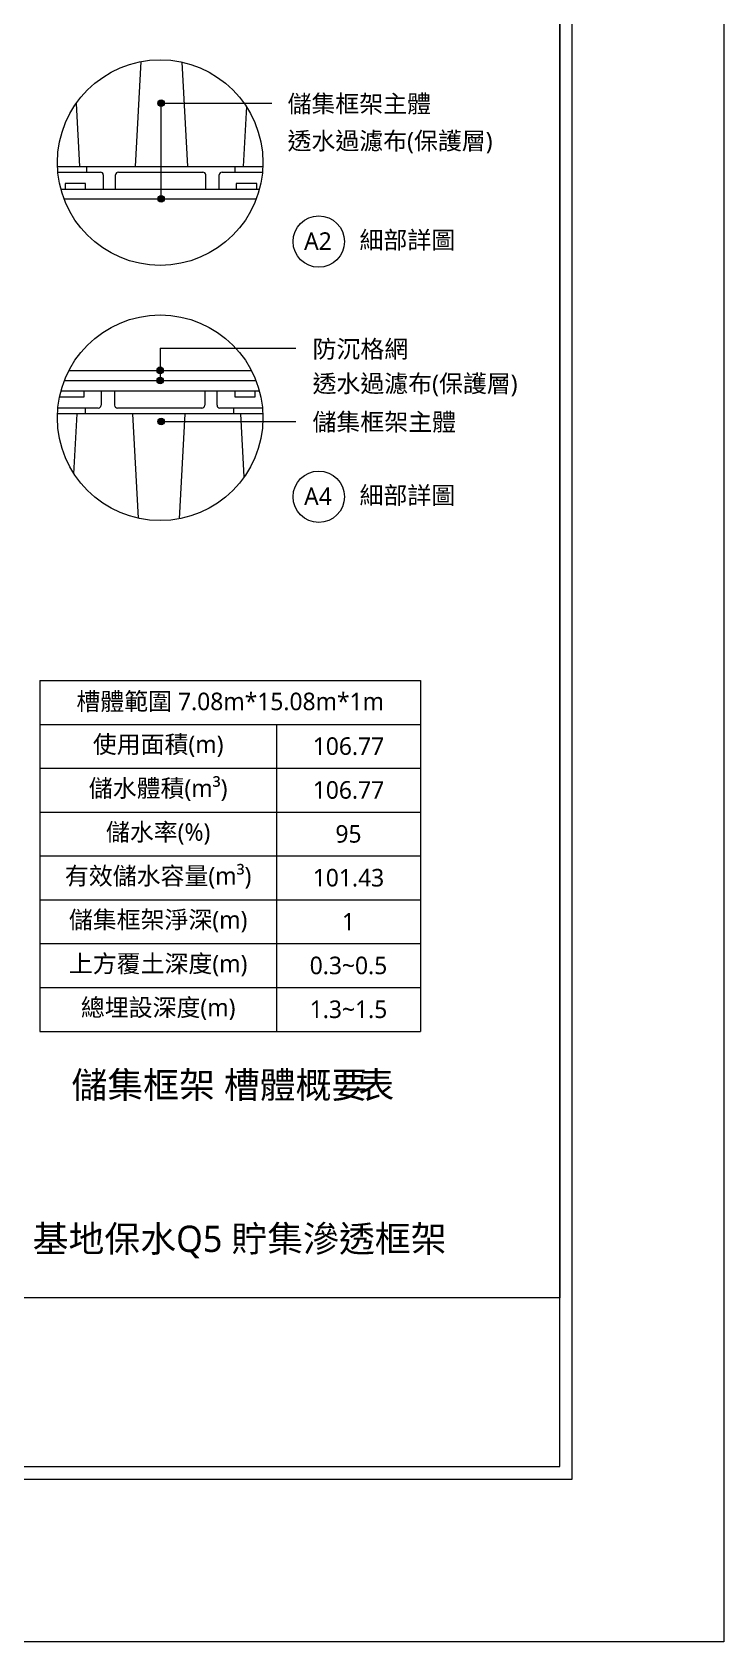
# Model space of a CAD drawing. Header units: millimetres. Extents: x 5208 to 9408, y 10 to 2980.
# Drawn here: x 8619 to 9408, y 10 to 1845 of the extents above; entities that cross this region are included whole.
import ezdxf

# ---------------------------------------------------------------- set-up
doc = ezdxf.new("R2010")
doc.units = ezdxf.units.MM
doc.styles.add('微軟正黑體-20', font='Microsoft JhengHei.ttf', dxfattribs={"height": 20})
doc.styles.add('微軟正黑體-30', font='Microsoft JhengHei.ttf', dxfattribs={"height": 30})

msp = doc.modelspace()

# ---------------------------------------------------------------- hatches: boundary and pattern name
at = {"lineweight": 5}
h = msp.add_hatch(color=256, dxfattribs=at)
h.dxf.hatch_style = 1
h.paths.add_polyline_path([(8762, 1764.1, 1), (8769.6, 1764.1, 1)])
h = msp.add_hatch(color=256, dxfattribs=at)
h.dxf.hatch_style = 1
h.paths.add_polyline_path([(8762, 1655, 1), (8769.6, 1655, 1)])
h = msp.add_hatch(color=256, dxfattribs=at)
h.dxf.hatch_style = 1
h.paths.add_polyline_path([(8760.9, 1459.5, 1), (8768.5, 1459.5, 1)])
h = msp.add_hatch(color=256, dxfattribs=at)
h.dxf.hatch_style = 1
h.paths.add_polyline_path([(8760.9, 1448, 1), (8768.5, 1448, 1)])
h = msp.add_hatch(color=256, dxfattribs=at)
h.dxf.hatch_style = 1
h.paths.add_polyline_path([(8762, 1401.3, 1), (8769.6, 1401.3, 1)])

# ---------------------------------------------------------------- linework, layer by layer
for p, q in [((9407.7, 2980.1, 163.2), (9407.7, 10.1, 163.2)), ((9220.6, 2781.3, 163.2), (9220.6, 402.1, 163.2)), ((9220.6, 209.8, 163.2), (9220.6, 2781.3, 163.2)), ((8742.5, 1811.6), (8736.2, 1692)), ((8789.5, 1811), (8795.8, 1692)), ((8668.8, 1763.9), (8672.6, 1692)), ((8765.8, 1764.1), (8891.9, 1764.1)), ((8765.8, 1654.6), (8765.8, 1764.1)), ((8863, 1760.3), (8859.4, 1692)), ((8647.5, 1692), (8881.9, 1692)), ((8680.8, 1691.9), (8680.8, 1685.5)), ((8850, 1692), (8850, 1685.5)), ((8648, 1685.5), (8696.6, 1685.5)), ((8679.7, 1672.6), (8656.2, 1672.6)), ((8656.2, 1672.6), (8656.2, 1666)), ((8679.7, 1666), (8679.7, 1672.6)), ((8699.9, 1666), (8699.9, 1682.3)), ((8713.8, 1666), (8713.8, 1682.3)), ((8717, 1685.5), (8813.4, 1685.5)), ((8816.7, 1666), (8816.7, 1682.3)), ((8832, 1666), (8832, 1682.3)), ((8835.3, 1685.5), (8881.4, 1685.5)), ((8874.9, 1672.6), (8851.4, 1672.6)), ((8851.4, 1672.6), (8851.4, 1666)), ((8874.9, 1666), (8874.9, 1672.6)), ((8651.5, 1666), (8874.9, 1666)), ((8874.2, 1654.6), (8655.2, 1654.6)), ((8656.2, 1666), (8679.7, 1666)), ((8851.4, 1666), (8874.9, 1666)), ((8874.9, 1666), (8877.9, 1666)), ((8764.7, 1484.7), (8764.7, 1448)), ((8764.7, 1484.7), (8919.3, 1484.7)), ((8660.6, 1459.5), (8868.8, 1459.5)), ((8877.9, 1435.9), (8651.5, 1435.9)), ((8678, 1435.9), (8654.5, 1435.9)), ((8655.4, 1448), (8874, 1448)), ((8678, 1429.4), (8678, 1435.9)), ((8697.4, 1435.9), (8697.4, 1419.7)), ((8712.7, 1435.9), (8712.7, 1419.7)), ((8815.6, 1435.9), (8815.6, 1419.7)), ((8829.5, 1435.9), (8829.5, 1419.7)), ((8873.2, 1435.9), (8849.7, 1435.9)), ((8849.7, 1435.9), (8849.7, 1429.4)), ((8873.2, 1429.4), (8873.2, 1435.9)), ((8694.1, 1416.5), (8648, 1416.5)), ((8649.9, 1429.4), (8678, 1429.4)), ((8679.4, 1410), (8679.4, 1416.4)), ((8812.3, 1416.5), (8716, 1416.5)), ((8881.4, 1416.5), (8832.8, 1416.5)), ((8848.6, 1410.1), (8848.6, 1416.4)), ((8849.7, 1429.4), (8873.2, 1429.4)), ((8881.9, 1410), (8647.5, 1410)), ((8666.4, 1341.6), (8670, 1410)), ((8739.9, 1290.9), (8733.6, 1410)), ((8765.8, 1401.3), (8919.3, 1401.3)), ((8786.9, 1290.4), (8793.2, 1410)), ((8860.6, 1338), (8856.8, 1410)), ((8627.5, 1106), (9061.7, 1106)), ((8627.5, 1106), (8627.5, 706)), ((9061.7, 1106), (9061.7, 706)), ((8627.5, 1056), (9061.7, 1056)), ((8897.3, 1056), (8897.3, 706)), ((8627.5, 1006), (9061.7, 1006)), ((8627.5, 956), (9061.7, 956)), ((8627.5, 906), (9061.7, 906)), ((8627.5, 856), (9061.7, 856)), ((8627.5, 806), (9061.7, 806)), ((8627.5, 756), (9061.7, 756)), ((8627.5, 706), (9061.7, 706)), ((9220.6, 402.1, 163.2), (5394.7, 402.1, 163.2)), ((9220.6, 402.1, 163.2), (5394.7, 402.1, 163.2)), ((5394.7, 209.8, 163.2), (9220.6, 209.8, 163.2)), ((9407.7, 10.1, 163.2), (5207.7, 10.1, 163.2))]:
    msp.add_line(p, q, dxfattribs=at)
at = {"color": 4, "lineweight": 5}
for p, q in [((9234.8, 195.6, 163.2), (9234.8, 2795.5, 163.2)), ((5380.5, 195.6, 163.2), (9234.8, 195.6, 163.2))]:
    msp.add_line(p, q, dxfattribs=at)
at = {"lineweight": 5}
for centre, radius in [((8764.7, 1696.4), 117.2), ((8765.8, 1764.1), 3.82), ((8765.8, 1655), 3.82), ((8945.6, 1606.3), 29.3), ((8764.7, 1405.5), 117.2), ((8764.7, 1459.5), 3.82), ((8764.7, 1448), 3.82), ((8765.8, 1401.3), 3.82), ((8945.6, 1315.4), 29.3)]:
    msp.add_circle(centre, radius, dxfattribs=at)
for centre, start, end in [((8696.6, 1682.3), 0, 90), ((8717, 1682.3), 90, 180), ((8813.4, 1682.3), 0, 90), ((8835.3, 1682.3), 90, 180), ((8694.1, 1419.7), 270, 0), ((8716, 1419.7), 180, 270), ((8812.3, 1419.7), 270, 0), ((8832.8, 1419.7), 180, 270)]:
    msp.add_arc(centre, 3.23, start, end, dxfattribs=at)

# ---------------------------------------------------------------- texts
for s, height, style, p in [('儲集框架主體', 20, '微軟正黑體-20', (8910, 1753.4)), ('透水過濾布(保護層)', 20, '微軟正黑體-20', (8910, 1711.2)), ('A2', 20, '微軟正黑體-20', (8928.9, 1596.9)), ('細部詳圖', 20, '微軟正黑體-20', (8992.1, 1598.1)), ('防沉格網', 20, '微軟正黑體-20', (8938.5, 1473.9)), ('透水過濾布(保護層)', 20, '微軟正黑體-20', (8938.5, 1434.5)), ('儲集框架主體', 20, '微軟正黑體-20', (8938.5, 1390.7)), ('A4', 20, '微軟正黑體-20', (8928.9, 1306)), ('細部詳圖', 20, '微軟正黑體-20', (8992.1, 1307.1)), ('表', 30, '微軟正黑體-30', (8990.7, 629.9)), ('基地保水Q5 貯集滲透框架', 30, '微軟正黑體-30', (8619.2, 454.5))]:
    msp.add_text(s, height=height, dxfattribs=dict(at, style=style)).set_placement(p)
at = {"color": 0, "lineweight": 5, "style": '微軟正黑體-30'}
msp.add_text('儲集框架 槽體概要', height=30, dxfattribs=at).set_placement((8663.5, 629.9))
at = {"lineweight": 5, "char_height": 20, "attachment_point": 5, "style": '微軟正黑體-20'}
for s, insert, width in [('槽體範圍 7.08m*15.08m*1m', (8844.6, 1081), 431.466), ('使用面積(m)', (8762.4, 1031), 267.059), ('106.77', (8979.5, 1031), 161.698), ('儲水體積(m³)', (8762.4, 981), 267.059), ('106.77', (8979.5, 981), 161.698), ('儲水率(%)', (8762.4, 931), 267.059), ('95', (8979.5, 931), 161.698), ('有效儲水容量(m³)', (8762.4, 881), 267.059), ('101.43', (8979.5, 881), 161.698), ('儲集框架淨深(m)', (8762.4, 831), 267.059), ('1', (8979.5, 831), 161.698), ('上方覆土深度(m)', (8762.4, 781), 267.059), ('0.3~0.5', (8979.5, 781), 161.698), ('總埋設深度(m)', (8762.4, 731), 267.059), ('1.3~1.5', (8979.5, 731), 161.698)]:
    msp.add_mtext(s, dxfattribs=dict(at, insert=insert, width=width))

doc.saveas('drawing.dxf')
